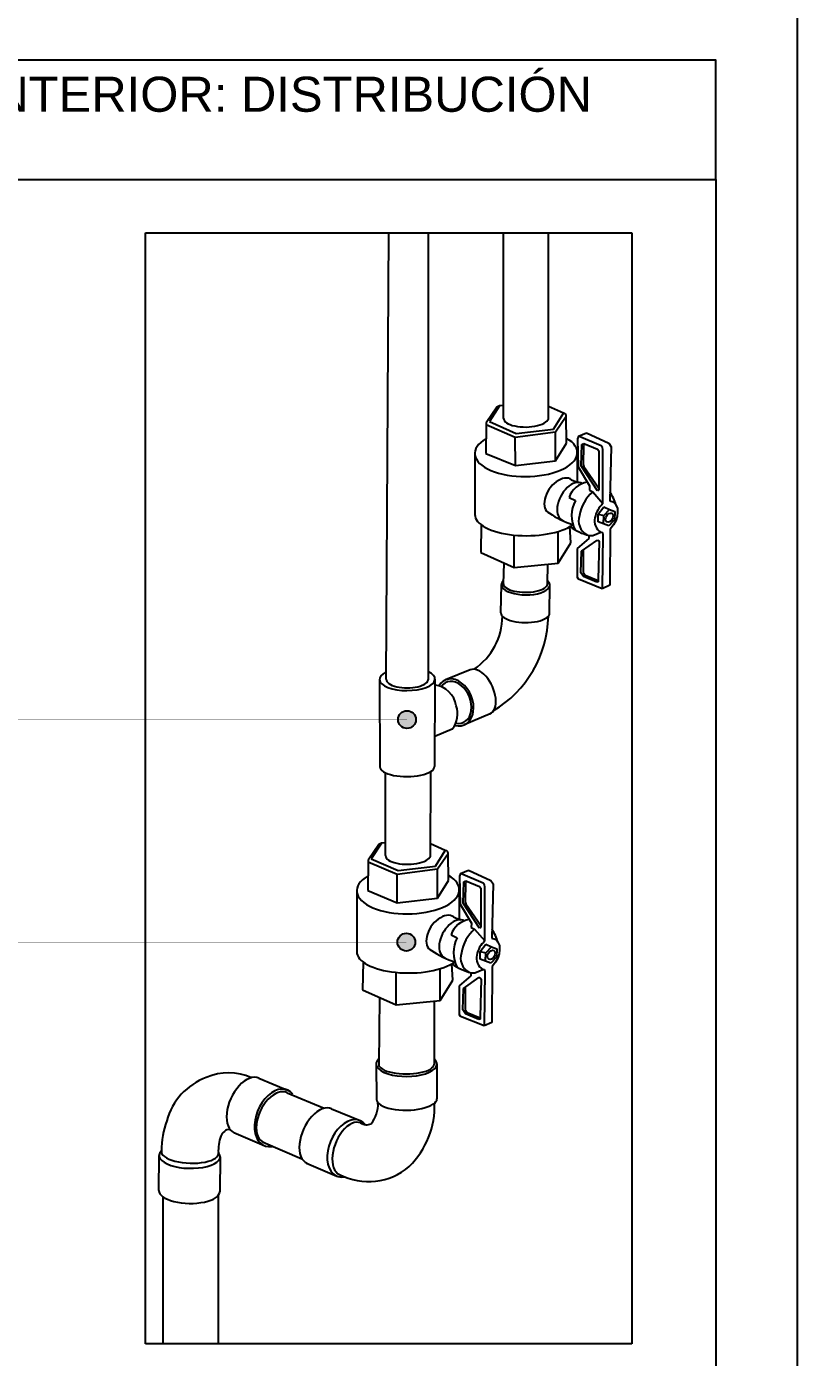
# Model space of a CAD drawing. Header units: millimetres. Extents: x 441156 to 441876, y 4514765 to 4515211.
# Drawn here: x 441425.728 to 441428.56, y 4515171.96 to 4515176.848 of the extents above; entities that cross this region are included whole.
import ezdxf

# ---------------------------------------------------------------- set-up
doc = ezdxf.new("R2010")
doc.units = ezdxf.units.MM
doc.linetypes.add('CONTINUA', pattern=[0])
doc.layers.add('01_cartela', color=6, linetype='Continuous', plot=False)
for name, color, linetype in [('01_textos', 7, 'Continuous'), ('CALEFAC_NOTAS', 7, 'Continuous'), ('INGIN FONTANERIA TEXTO', 7, 'Continuous')]:
    doc.layers.add(name, color=color, linetype=linetype)
doc.styles.add('Estilo1', font='swissel.ttf')

msp = doc.modelspace()

# ---------------------------------------------------------------- hatches: boundary and pattern name
at = {"layer": 'INGIN FONTANERIA TEXTO'}
h = msp.add_hatch(color=256, dxfattribs=at)
h.dxf.hatch_style = 1
edge = h.paths.add_edge_path()
edge.add_arc((441427.12559457, 4515174.30254592), 0.03267041, 0, 360)
h = msp.add_hatch(color=256, dxfattribs=at)
h.dxf.hatch_style = 1
edge = h.paths.add_edge_path()
edge.add_arc((441427.12340514, 4515173.48523701), 0.03267041, 0, 360)

# ---------------------------------------------------------------- linework, layer by layer
at = {"layer": '01_cartela', "color": 3}
msp.add_lwpolyline([(441397.9221873, 4515186.58008588), (441397.9221873, 4515165.04506187), (441428.56017536, 4515165.04506187), (441428.56017536, 4515186.58008588)], close=True, dxfattribs=at)
at = {"layer": 'CALEFAC_NOTAS', "linetype": 'CONTINUA'}
for points in [[(441422.96946985, 4515176.28645765), (441428.26017536, 4515176.28645765), (441428.26017536, 4515176.72509149), (441422.96946985, 4515176.72509149)], [(441422.96946985, 4515176.28645765), (441428.26017536, 4515176.28645765), (441428.26017536, 4515170.62396649), (441422.96946985, 4515170.62396649)]]:
    msp.add_lwpolyline(points, close=True, dxfattribs=at)
at = {"layer": 'INGIN FONTANERIA TEXTO', "color": 0}
for p, q in [((441426.16476365, 4515172.00941266), (441426.16476365, 4515176.08988099)), ((441426.16476365, 4515176.08988099), (441427.95226573, 4515176.08988099)), ((441427.95226573, 4515176.08988099), (441427.95226573, 4515172.00941266)), ((441427.45582856, 4515175.44986517), (441427.41689616, 4515175.39291026)), ((441427.4657132, 4515175.45501386), (441427.42825344, 4515175.39736846)), ((441427.4657132, 4515175.45501386), (441427.45582856, 4515175.44986517)), ((441427.48069066, 4515175.45588798), (441427.4657132, 4515175.45501386)), ((441427.70021129, 4515175.42806277), (441427.64600293, 4515175.45276793)), ((441427.66424994, 4515175.36966871), (441427.70021129, 4515175.42806277)), ((441427.67111166, 4515175.35990778), (441427.71008123, 4515175.41710209)), ((441427.7061604, 4515175.42679237), (441427.70021129, 4515175.42806277)), ((441427.70994339, 4515175.42332722), (441427.7061604, 4515175.42679237)), ((441427.71008123, 4515175.41710209), (441427.70994339, 4515175.42332722)), ((441427.71177603, 4515175.31767236), (441427.71008123, 4515175.41710209)), ((441427.41689616, 4515175.38637445), (441427.41579214, 4515175.28041061)), ((441427.41689616, 4515175.39291026), (441427.41689616, 4515175.38637445)), ((441427.41689616, 4515175.38637445), (441427.5237579, 4515175.34043739)), ((441427.42825344, 4515175.39736846), (441427.526398, 4515175.35394723)), ((441427.526398, 4515175.35394723), (441427.66424994, 4515175.36966871)), ((441427.5237579, 4515175.34043739), (441427.67111166, 4515175.35990778)), ((441427.52377577, 4515175.23538598), (441427.5237579, 4515175.34043739)), ((441427.67137927, 4515175.25324056), (441427.67111166, 4515175.35990778)), ((441427.7561703, 4515175.34348613), (441427.75185563, 4515175.33349921)), ((441427.75185563, 4515175.33349921), (441427.75480948, 4515175.23068259)), ((441427.7561703, 4515175.34348613), (441427.7854858, 4515175.3558204)), ((441427.83929511, 4515175.3075736), (441427.7561703, 4515175.34348613)), ((441427.7854858, 4515175.3558204), (441427.86726061, 4515175.31727587)), ((441427.37461851, 4515175.27963432), (441427.37499943, 4515175.05550017)), ((441427.41579214, 4515175.28041061), (441427.52377577, 4515175.23538598)), ((441427.67137927, 4515175.25324056), (441427.71177603, 4515175.31767236)), ((441427.75139592, 4515175.28351576), (441427.75119222, 4515175.17497756)), ((441427.76605722, 4515175.23484393), (441427.76831007, 4515175.3126735)), ((441427.76831007, 4515175.3126735), (441427.77510918, 4515175.31607055)), ((441427.77458708, 4515175.30867446), (441427.77358614, 4515175.23899536)), ((441427.77922103, 4515175.31440999), (441427.77458708, 4515175.30867446)), ((441427.77510918, 4515175.31607055), (441427.82557962, 4515175.29568821)), ((441427.82557962, 4515175.29568821), (441427.83054824, 4515175.28915543)), ((441427.83054824, 4515175.28915543), (441427.83090504, 4515175.14650442)), ((441427.84400621, 4515175.30161063), (441427.83929511, 4515175.3075736)), ((441427.84486483, 4515175.29457536), (441427.84400621, 4515175.30161063)), ((441427.84550555, 4515175.09577199), (441427.84486483, 4515175.29457536)), ((441427.86726061, 4515175.31727587), (441427.87574667, 4515175.30494161)), ((441427.87574667, 4515175.30494161), (441427.87106105, 4515175.10587458)), ((441427.52377577, 4515175.23538598), (441427.67137927, 4515175.25324056)), ((441427.75480948, 4515175.23068259), (441427.7967637, 4515175.16075105)), ((441427.82614071, 4515175.14253707), (441427.76605722, 4515175.23484393)), ((441427.77358614, 4515175.23899536), (441427.77525433, 4515175.23166071)), ((441427.77525433, 4515175.23166071), (441427.83088948, 4515175.15272459)), ((441427.73060538, 4515175.18368063), (441427.75119222, 4515175.17497756)), ((441427.75119222, 4515175.17497756), (441427.75666193, 4515175.17347594)), ((441427.7967637, 4515175.16075105), (441427.79574266, 4515175.14519174)), ((441427.79574266, 4515175.14519174), (441427.8079951, 4515175.13907004)), ((441427.8079951, 4515175.13907004), (441427.84550555, 4515175.09577199)), ((441427.83090504, 4515175.14650442), (441427.82614071, 4515175.14253707)), ((441427.72131292, 4515175.1184832), (441427.74428999, 4515175.10739506)), ((441427.82870035, 4515175.05701053), (441427.84953541, 4515175.08350824)), ((441427.84953541, 4515175.08350824), (441427.86979017, 4515175.0743379)), ((441427.87106105, 4515175.10587458), (441427.88377539, 4515175.10261466)), ((441427.88377539, 4515175.10261466), (441427.89115185, 4515175.09556413)), ((441427.89115185, 4515175.09556413), (441427.89884904, 4515175.07889927)), ((441427.89884904, 4515175.07889927), (441427.89945309, 4515175.06261792)), ((441427.82870035, 4515175.05701053), (441427.84873708, 4515175.05232188)), ((441427.82870035, 4515175.02862011), (441427.82870035, 4515175.05701053)), ((441427.84827268, 4515175.02136478), (441427.82870035, 4515175.02862011)), ((441427.84827268, 4515175.02136478), (441427.84873708, 4515175.05232188)), ((441427.84873708, 4515175.05232188), (441427.86979017, 4515175.0743379)), ((441427.88773297, 4515175.03619088), (441427.86784498, 4515175.01442489)), ((441427.86979017, 4515175.0743379), (441427.88888481, 4515175.06699921)), ((441427.89273534, 4515175.0323871), (441427.88501915, 4515175.01797261)), ((441427.88888481, 4515175.06699921), (441427.88773297, 4515175.03619088)), ((441427.89768782, 4515175.04853593), (441427.89273534, 4515175.0323871)), ((441427.89945309, 4515175.06261792), (441427.89768782, 4515175.04853593)), ((441427.39842756, 4515175.01818483), (441427.39640539, 4515174.91582689)), ((441427.51974738, 4515174.86091313), (441427.51974738, 4515174.98019568)), ((441427.68094674, 4515174.87677712), (441427.68094674, 4515174.99352414)), ((441427.72735264, 4515174.95121575), (441427.72416055, 4515175.01123011)), ((441427.79538455, 4515174.97894964), (441427.80846257, 4515174.97831897)), ((441427.79538455, 4515174.96724303), (441427.79538455, 4515174.97894964)), ((441427.80846257, 4515174.97831897), (441427.83791571, 4515174.99055017)), ((441427.83791571, 4515174.99055017), (441427.84430243, 4515174.99018381)), ((441427.84583408, 4515174.98297925), (441427.84300979, 4515174.78326787)), ((441427.84430243, 4515174.99018381), (441427.84583408, 4515174.98297925)), ((441427.86784498, 4515175.01442489), (441427.84827268, 4515175.02136478)), ((441427.8720965, 4515175.00188417), (441427.87114364, 4515174.79615303)), ((441427.88501915, 4515175.01797261), (441427.8720965, 4515175.00188417)), ((441427.68094674, 4515174.87677712), (441427.72735264, 4515174.95121575)), ((441427.75268044, 4515174.93061262), (441427.79538455, 4515174.96724303)), ((441427.75268044, 4515174.82412007), (441427.75268044, 4515174.93061262)), ((441427.76661793, 4515174.92102681), (441427.82304682, 4515174.96096775)), ((441427.82304682, 4515174.96096775), (441427.82737628, 4515174.9612599)), ((441427.82737628, 4515174.9612599), (441427.83001377, 4515174.95882712)), ((441427.8318397, 4515174.95497522), (441427.82863571, 4515174.81775882)), ((441427.83001377, 4515174.95882712), (441427.8318397, 4515174.95497522)), ((441427.39640539, 4515174.91582689), (441427.51974738, 4515174.86091313)), ((441427.76425845, 4515174.84205799), (441427.76661793, 4515174.92102681)), ((441427.77357, 4515174.92594755), (441427.77302104, 4515174.84415685)), ((441427.51974738, 4515174.86091313), (441427.68094674, 4515174.87677712)), ((441427.77409455, 4515174.82834932), (441427.76425845, 4515174.84205799)), ((441427.77302104, 4515174.84415685), (441427.78085176, 4515174.8324195)), ((441427.78085176, 4515174.8324195), (441427.82863571, 4515174.81334606)), ((441427.7556776, 4515174.81840922), (441427.75268044, 4515174.82412007)), ((441427.84300979, 4515174.78326787), (441427.7556776, 4515174.81840922)), ((441427.82327523, 4515174.80688099), (441427.77409455, 4515174.82834932)), ((441427.82863571, 4515174.80893331), (441427.82327523, 4515174.80688099)), ((441427.82863571, 4515174.81775882), (441427.82863571, 4515174.80893331)), ((441427.87114364, 4515174.79615303), (441427.84300979, 4515174.78326787)), ((441427.02217481, 4515173.84382861), (441426.98324241, 4515173.7868737)), ((441427.03205945, 4515173.8489773), (441426.99459969, 4515173.7913319)), ((441427.03205945, 4515173.8489773), (441427.02217481, 4515173.84382861)), ((441427.04703691, 4515173.84985142), (441427.03205945, 4515173.8489773)), ((441427.26655754, 4515173.82202621), (441427.21234918, 4515173.84673137)), ((441427.23059619, 4515173.76363215), (441427.26655754, 4515173.82202621)), ((441427.2374579, 4515173.75387122), (441427.27642748, 4515173.81106553)), ((441427.27250665, 4515173.82075581), (441427.26655754, 4515173.82202621)), ((441427.27628964, 4515173.81729065), (441427.27250665, 4515173.82075581)), ((441427.27642748, 4515173.81106553), (441427.27628964, 4515173.81729065)), ((441427.27812228, 4515173.7116358), (441427.27642748, 4515173.81106553)), ((441426.98324241, 4515173.78033789), (441426.98213839, 4515173.67437405)), ((441426.98324241, 4515173.7868737), (441426.98324241, 4515173.78033789)), ((441426.98324241, 4515173.78033789), (441427.09010415, 4515173.73440083)), ((441426.99459969, 4515173.7913319), (441427.09274425, 4515173.74791067)), ((441427.09274425, 4515173.74791067), (441427.23059619, 4515173.76363215)), ((441427.09010415, 4515173.73440083), (441427.2374579, 4515173.75387122)), ((441427.09012202, 4515173.62934942), (441427.09010415, 4515173.73440083)), ((441427.23772552, 4515173.647204), (441427.2374579, 4515173.75387122)), ((441427.23772552, 4515173.647204), (441427.27812228, 4515173.7116358)), ((441427.32251655, 4515173.73744957), (441427.31820188, 4515173.72746265)), ((441427.31820188, 4515173.72746265), (441427.32115573, 4515173.62464603)), ((441427.32251655, 4515173.73744957), (441427.35183205, 4515173.74978384)), ((441427.40564136, 4515173.70153704), (441427.32251655, 4515173.73744957)), ((441427.33240347, 4515173.62880737), (441427.33465632, 4515173.70663694)), ((441427.33465632, 4515173.70663694), (441427.34145543, 4515173.71003399)), ((441427.34556728, 4515173.70837343), (441427.34093333, 4515173.7026379)), ((441427.34145543, 4515173.71003399), (441427.39192587, 4515173.68965165)), ((441427.35183205, 4515173.74978384), (441427.43360686, 4515173.71123931)), ((441427.43360686, 4515173.71123931), (441427.44209292, 4515173.69890505)), ((441426.94096476, 4515173.67359776), (441426.94134568, 4515173.44946361)), ((441426.98213839, 4515173.67437405), (441427.09012202, 4515173.62934942)), ((441427.31774217, 4515173.6774792), (441427.31753846, 4515173.568941)), ((441427.34093333, 4515173.7026379), (441427.33993239, 4515173.6329588)), ((441427.39192587, 4515173.68965165), (441427.39689449, 4515173.68311887)), ((441427.39689449, 4515173.68311887), (441427.39725129, 4515173.54046786)), ((441427.41035246, 4515173.69557407), (441427.40564136, 4515173.70153704)), ((441427.41121108, 4515173.6885388), (441427.41035246, 4515173.69557407)), ((441427.4118518, 4515173.48973543), (441427.41121108, 4515173.6885388)), ((441427.44209292, 4515173.69890505), (441427.4374073, 4515173.49983802)), ((441427.09012202, 4515173.62934942), (441427.23772552, 4515173.647204)), ((441427.32115573, 4515173.62464603), (441427.36310995, 4515173.55471449)), ((441427.39248696, 4515173.53650051), (441427.33240347, 4515173.62880737)), ((441427.33993239, 4515173.6329588), (441427.34160058, 4515173.62562415)), ((441427.34160058, 4515173.62562415), (441427.39723573, 4515173.54668803)), ((441427.29695163, 4515173.57764407), (441427.31753846, 4515173.568941)), ((441427.31753846, 4515173.568941), (441427.32300818, 4515173.56743938)), ((441427.28765917, 4515173.51244664), (441427.31063624, 4515173.5013585)), ((441427.36310995, 4515173.55471449), (441427.36208891, 4515173.53915518)), ((441427.36208891, 4515173.53915518), (441427.37434135, 4515173.53303348)), ((441427.37434135, 4515173.53303348), (441427.4118518, 4515173.48973543)), ((441427.39725129, 4515173.54046786), (441427.39248696, 4515173.53650051)), ((441427.39504659, 4515173.45097397), (441427.41588166, 4515173.47747168)), ((441427.41508333, 4515173.44628532), (441427.43613642, 4515173.46830134)), ((441427.41588166, 4515173.47747168), (441427.43613642, 4515173.46830134)), ((441427.43613642, 4515173.46830134), (441427.45523105, 4515173.46096265)), ((441427.4374073, 4515173.49983802), (441427.45012164, 4515173.4965781)), ((441427.45012164, 4515173.4965781), (441427.4574981, 4515173.48952757)), ((441427.4574981, 4515173.48952757), (441427.46519528, 4515173.47286271)), ((441427.46519528, 4515173.47286271), (441427.46579934, 4515173.45658136)), ((441427.39504659, 4515173.45097397), (441427.41508333, 4515173.44628532)), ((441427.39504659, 4515173.42258355), (441427.39504659, 4515173.45097397)), ((441427.41461893, 4515173.41532822), (441427.39504659, 4515173.42258355)), ((441427.41461893, 4515173.41532822), (441427.41508333, 4515173.44628532)), ((441427.43419123, 4515173.40838833), (441427.41461893, 4515173.41532822)), ((441427.45407922, 4515173.43015432), (441427.43419123, 4515173.40838833)), ((441427.45908159, 4515173.42635054), (441427.4513654, 4515173.41193605)), ((441427.45523105, 4515173.46096265), (441427.45407922, 4515173.43015432)), ((441427.46403407, 4515173.44249936), (441427.45908159, 4515173.42635054)), ((441427.46579934, 4515173.45658136), (441427.46403407, 4515173.44249936)), ((441426.96477381, 4515173.41214827), (441426.96275163, 4515173.30979033)), ((441427.08609363, 4515173.25487657), (441427.08609363, 4515173.37415912)), ((441427.24729299, 4515173.27074056), (441427.24729299, 4515173.38748758)), ((441427.29369889, 4515173.34517919), (441427.2905068, 4515173.40519355)), ((441427.3617308, 4515173.37291308), (441427.37480882, 4515173.37228241)), ((441427.3617308, 4515173.36120647), (441427.3617308, 4515173.37291308)), ((441427.37480882, 4515173.37228241), (441427.40426196, 4515173.38451361)), ((441427.40426196, 4515173.38451361), (441427.41064868, 4515173.38414725)), ((441427.41218033, 4515173.37694269), (441427.40935604, 4515173.17723131)), ((441427.41064868, 4515173.38414725), (441427.41218033, 4515173.37694269)), ((441427.43844275, 4515173.39584761), (441427.43748988, 4515173.19011647)), ((441427.4513654, 4515173.41193605), (441427.43844275, 4515173.39584761)), ((441427.24729299, 4515173.27074056), (441427.29369889, 4515173.34517919)), ((441427.31902669, 4515173.32457606), (441427.3617308, 4515173.36120647)), ((441427.31902669, 4515173.21808351), (441427.31902669, 4515173.32457606)), ((441427.3306047, 4515173.23602143), (441427.33296418, 4515173.31499025)), ((441427.33296418, 4515173.31499025), (441427.38939307, 4515173.35493119)), ((441427.33991624, 4515173.31991099), (441427.33936729, 4515173.23812029)), ((441427.38939307, 4515173.35493119), (441427.39372253, 4515173.35522334)), ((441427.39372253, 4515173.35522334), (441427.39636002, 4515173.35279056)), ((441427.39818594, 4515173.34893866), (441427.39498196, 4515173.21172226)), ((441427.39636002, 4515173.35279056), (441427.39818594, 4515173.34893866)), ((441426.96275163, 4515173.30979033), (441427.08609363, 4515173.25487657)), ((441427.08609363, 4515173.25487657), (441427.24729299, 4515173.27074056)), ((441427.32202385, 4515173.21237266), (441427.31902669, 4515173.21808351)), ((441427.3404408, 4515173.22231276), (441427.3306047, 4515173.23602143)), ((441427.33936729, 4515173.23812029), (441427.34719801, 4515173.22638294)), ((441427.38962148, 4515173.20084443), (441427.3404408, 4515173.22231276)), ((441427.34719801, 4515173.22638294), (441427.39498196, 4515173.2073095)), ((441427.40935604, 4515173.17723131), (441427.32202385, 4515173.21237266)), ((441427.39498196, 4515173.20289675), (441427.38962148, 4515173.20084443)), ((441427.39498196, 4515173.21172226), (441427.39498196, 4515173.20289675)), ((441427.43748988, 4515173.19011647), (441427.40935604, 4515173.17723131)), ((441427.95226573, 4515172.00941266), (441426.16476365, 4515172.00941266))]:
    msp.add_line(p, q, dxfattribs=at)
at = {"layer": 'INGIN FONTANERIA TEXTO', "color": 150}
for p, q in [((441427.04929238, 4515174.45073936), (441427.05851469, 4515176.08988099)), ((441427.20430036, 4515174.45151385), (441427.20430036, 4515176.08988099)), ((441427.48069066, 4515175.40836683), (441427.48069066, 4515176.08988099)), ((441427.64600293, 4515175.41180829), (441427.64600293, 4515176.08988099)), ((441427.48017143, 4515174.80084448), (441427.48252155, 4515174.87748665)), ((441427.6414557, 4515174.80084448), (441427.6427191, 4515174.87301506)), ((441427.47045552, 4515174.69469557), (441427.47239872, 4515174.79825548)), ((441427.6498762, 4515174.69340107), (441427.65052393, 4515174.79631375)), ((441427.02449111, 4515174.4499649), (441427.02561845, 4515174.12892951)), ((441427.22832661, 4515174.45151385), (441427.22695341, 4515174.12983574)), ((441427.35790147, 4515174.48485284), (441427.26658703, 4515174.44819808)), ((441427.43126521, 4515174.32419578), (441427.33526798, 4515174.28286167)), ((441427.29214662, 4515174.26747644), (441427.22856427, 4515174.24084534)), ((441427.04703691, 4515173.80287436), (441427.04689497, 4515174.10679371)), ((441427.21234918, 4515173.80577173), (441427.21388088, 4515174.11187003)), ((441427.02442263, 4515173.28233345), (441427.02170923, 4515173.03722852)), ((441427.22597112, 4515173.26864223), (441427.22537803, 4515173.03722852)), ((441427.01251119, 4515173.0378521), (441427.01338649, 4515172.90749325)), ((441427.23564748, 4515173.0378521), (441427.23582655, 4515172.91013937)), ((441426.58153104, 4515172.98539726), (441426.68619785, 4515172.94206832)), ((441426.68575766, 4515172.93218163), (441426.82157427, 4515172.87510158)), ((441426.84882562, 4515172.87313884), (441426.95349242, 4515172.8298099)), ((441426.48967917, 4515172.78586681), (441426.60076589, 4515172.73781544)), ((441426.59725919, 4515172.75063369), (441426.73966004, 4515172.68962658)), ((441426.2136294, 4515172.57317829), (441426.21496074, 4515172.70180638)), ((441426.43874926, 4515172.69698249), (441426.43741793, 4515172.5683544)), ((441426.75697374, 4515172.6736084), (441426.86806047, 4515172.62555702)), ((441426.22819442, 4515172.55031894), (441426.22819442, 4515172.00941266)), ((441426.43227667, 4515172.55534665), (441426.43227667, 4515172.00941266))]:
    msp.add_line(p, q, dxfattribs=at)
at = {"layer": 'INGIN FONTANERIA TEXTO', "const_width": 0.00104436}
for points in [[(441427.12559457, 4515174.30254592), (441425.67105622, 4515174.30254592)], [(441427.12340514, 4515173.48523701), (441425.67105622, 4515173.48523701)]]:
    msp.add_lwpolyline(points, dxfattribs=at)
at = {"layer": 'INGIN FONTANERIA TEXTO'}
for centre in [(441427.12559457, 4515174.30254592), (441427.12340514, 4515173.48523701)]:
    msp.add_circle(centre, 0.03267041, dxfattribs=at)
at = {"layer": 'INGIN FONTANERIA TEXTO', "color": 0}
for centre, radius, start, end in [((441427.79999842, 4515175.09200801), 0.08302014, 98.45806508, 161.40353416), ((441427.90171118, 4515175.0305936), 0.14335215, 130.82472913, 171.49709425), ((441427.68270232, 4515175.02573304), 0.22045944, 17.18622714, 30.91523554), ((441427.84267148, 4515175.05294173), 0.11244592, 151.03583724, 208.82428255), ((441427.90334938, 4515175.02881129), 0.08848527, 130.8220142, 170.22484758), ((441427.85200041, 4515175.36672515), 0.367419, 236.43857656, 251.50052217), ((441427.81414756, 4515175.03205973), 0.05769144, 160.00187155, 241.96694529), ((441427.86360855, 4515175.03213396), 0.04888081, 166.15068951, 238.28985864), ((441427.84358355, 4515175.18001145), 0.2067583, 234.71828678, 256.51931164), ((441427.36634467, 4515173.48597145), 0.08302014, 98.45806508, 161.40353416), ((441427.46805742, 4515173.42455704), 0.14335215, 130.82472913, 171.49709425), ((441427.24904856, 4515173.41969648), 0.22045944, 17.18622714, 30.91523554), ((441427.40901773, 4515173.44690517), 0.11244592, 151.03583724, 208.82428255), ((441427.46969563, 4515173.42277474), 0.08848527, 130.8220142, 170.22484758), ((441427.41834666, 4515173.76068859), 0.367419, 236.43857656, 251.50052217), ((441427.3804938, 4515173.42602317), 0.05769144, 160.00187155, 241.96694529), ((441427.4299548, 4515173.42609739), 0.04888081, 166.15068951, 238.28985864), ((441427.4099298, 4515173.57397489), 0.2067583, 234.71828678, 256.51931164)]:
    msp.add_arc(centre, radius, start, end, dxfattribs=at)
at = {"layer": 'INGIN FONTANERIA TEXTO', "color": 150}
for centre, radius, start, end in [((441427.24128357, 4515174.68305608), 0.2351087, 303.96603192, 359.74341434), ((441427.23026194, 4515174.69140509), 0.41505831, 300.79832762, 358.75225917), ((441427.21716163, 4515174.34000694), 0.09018167, 8.52044996, 83.18251579), ((441427.22055435, 4515174.3234335), 0.09086609, 321.98854567, 19.23481742), ((441426.46923555, 4515172.76884828), 0.23375444, 110.27474912, 165.04572421), ((441426.47018639, 4515172.80349031), 0.20200034, 65.49025534, 113.93513025), ((441426.91172677, 4515172.88802741), 0.10754776, 319.63106871, 3.64438597), ((441426.91574357, 4515172.88395146), 0.31158604, 314.4650124, 1.86302721), ((441426.53932552, 4515172.71808616), 0.3160892, 159.42542928, 179.9690379), ((441426.47804168, 4515172.75946578), 0.03853646, 94.42299743, 159.89148211), ((441426.97660568, 4515172.85042426), 0.03631349, 233.31027931, 298.02229164), ((441426.5979833, 4515172.71766268), 0.16555055, 160.57708345, 182.29934078), ((441426.98448907, 4515172.83238859), 0.22700166, 241.96575666, 311.19620586)]:
    msp.add_arc(centre, radius, start, end, dxfattribs=at)
at = {"layer": 'INGIN FONTANERIA TEXTO', "color": 0}
for centre, major_axis, ratio, start_param, end_param in [((441427.5633468, 4515175.41008756), (-0.08265614, -0.00172073), 0.3975413745, 6.2666337031, 9.4247779608), ((441427.56300721, 4515175.28157504), (-0.1883887, -0.00194072), 0.4592183688, 5.5998229037, 10.0832584216), ((441427.68723571, 4515175.12361406), (-0.04287752, -0.06042361), 0.6259240476, 3.1284822023, 6.3957995848), ((441427.73292751, 4515175.10196884), (-0.03687113, -0.06790063), 0.6123076302, 3.1280305565, 6.3520814172), ((441427.56849797, 4515175.05714809), (-0.19349854, -0.00164792), 0.4090726401, 6.2776081526, 8.890976551), ((441427.12969304, 4515173.804051), (-0.08265614, -0.00172073), 0.3975413745, 6.2666337031, 9.4247779608), ((441427.12935346, 4515173.67553848), (-0.1883887, -0.00194072), 0.4592183688, 5.5998229037, 10.0832584216), ((441427.25358196, 4515173.5175775), (-0.04287752, -0.06042361), 0.6259240476, 3.1284822023, 6.3957995848), ((441427.29927375, 4515173.49593228), (-0.03687113, -0.06790063), 0.6123076302, 3.1280305565, 6.3520814172), ((441427.13484422, 4515173.45111153), (-0.19349854, -0.00164792), 0.4090726401, 6.2776081526, 8.890976551)]:
    msp.add_ellipse(centre, major_axis=major_axis, ratio=ratio, start_param=start_param, end_param=end_param, dxfattribs=at)
for centre in [(441427.86905575, 4515175.04424934), (441427.435402, 4515173.43821278)]:
    msp.add_ellipse(centre, major_axis=(-0.00905771, -0.01590046), ratio=0.671348869, dxfattribs=at)
at = {"layer": 'INGIN FONTANERIA TEXTO', "color": 150}
for centre, major_axis, ratio, start_param, end_param in [((441427.56146132, 4515174.79728462), (-0.08906261, 0.00097086), 0.4107258518, 5.8563697218, 9.8792313637), ((441427.56081357, 4515174.80084448), (-0.08064214, 0), 0.3798089502, 6.2598938452, 9.4247779608), ((441427.56016586, 4515174.69404832), (-0.08971034, 0.00064725), 0.3913198437, 6.274147786, 9.4254986471), ((441427.39458334, 4515174.40452431), (-0.03668187, 0.08032853), 0.5546515794, 3.1174242364, 6.2831853072), ((441427.12640886, 4515174.45073937), (-0.10191775, -0.00077448), 0.4066512679, 5.565223788, 10.122599147), ((441427.12679637, 4515174.45112661), (-0.07750399, -0.00038724), 0.4168674482, 6.2743285584, 9.4247779608), ((441427.3009275, 4515174.36552988), (-0.03434048, 0.0826682), 0.7307058118, 2.6260988087, 6.7734379151), ((441427.30169202, 4515174.36555882), (-0.03058404, 0.07388285), 0.7121188169, 2.6692446771, 6.7197961734), ((441427.12628593, 4515174.12938262), (-0.10066748, -0.00045311), 0.3599210569, 6.282473011, 9.4247779608), ((441427.12407933, 4515173.0378521), (-0.11156814, 0), 0.4121416978, 5.8695381262, 9.8561102732), ((441427.12354363, 4515173.03722852), (-0.1018344, 0), 0.3549404652, 6.275326709, 9.4247779608), ((441426.53560511, 4515172.88563204), (0.04592594, 0.09976522), 0.5691715698, 0, 3.1679657311), ((441426.64348187, 4515172.83994188), (0.04271598, 0.10212644), 0.6431177533, 5.9341047436, 9.8247620065), ((441426.64150842, 4515172.84140766), (-0.04424924, -0.09077397), 0.592187908, 3.1415926536, 6.3410222639), ((441426.80289968, 4515172.77337362), (0.04592594, 0.09976522), 0.5691715698, 0, 3.1679657311), ((441427.12460652, 4515172.90881631), (-0.11122003, -0.00132306), 0.3668966688, 6.2793835898, 9.4247779608), ((441426.91077644, 4515172.72768346), (0.04271598, 0.10212644), 0.6431177533, 5.9341047436, 9.8247620065), ((441426.91635376, 4515172.72666342), (0.03855528, 0.09464167), 0.5563043834, 6.1326352884, 9.4247779608), ((441426.326855, 4515172.69939444), (-0.11189426, 0.00241195), 0.4020464127, -0.3789685522, 3.485621153), ((441426.32793549, 4515172.71195166), (-0.1050246, 0.00374016), 0.3673988467, -0.0693749015, 3.2472210697), ((441426.32552366, 4515172.57076635), (-0.11189426, 0.00241195), 0.4020464127, 0, 3.15060067)]:
    msp.add_ellipse(centre, major_axis=major_axis, ratio=ratio, start_param=start_param, end_param=end_param, dxfattribs=at)

# ---------------------------------------------------------------- texts
at = {"layer": '01_textos', "color": 1, "insert": (441422.46146991, 4515176.66381952), "char_height": 0.1288338101, "attachment_point": 1, "style": 'Estilo1'}
msp.add_mtext_dynamic_manual_height_columns('\\pi0.69412;DETALLE DE INSTALACIÓN INTERIOR: DISTRIBUCIÓN{\\H1.6691x; }', width=7.8112359137, gutter_width=11.875, heights=[0], dxfattribs=at)

doc.saveas('drawing.dxf')
